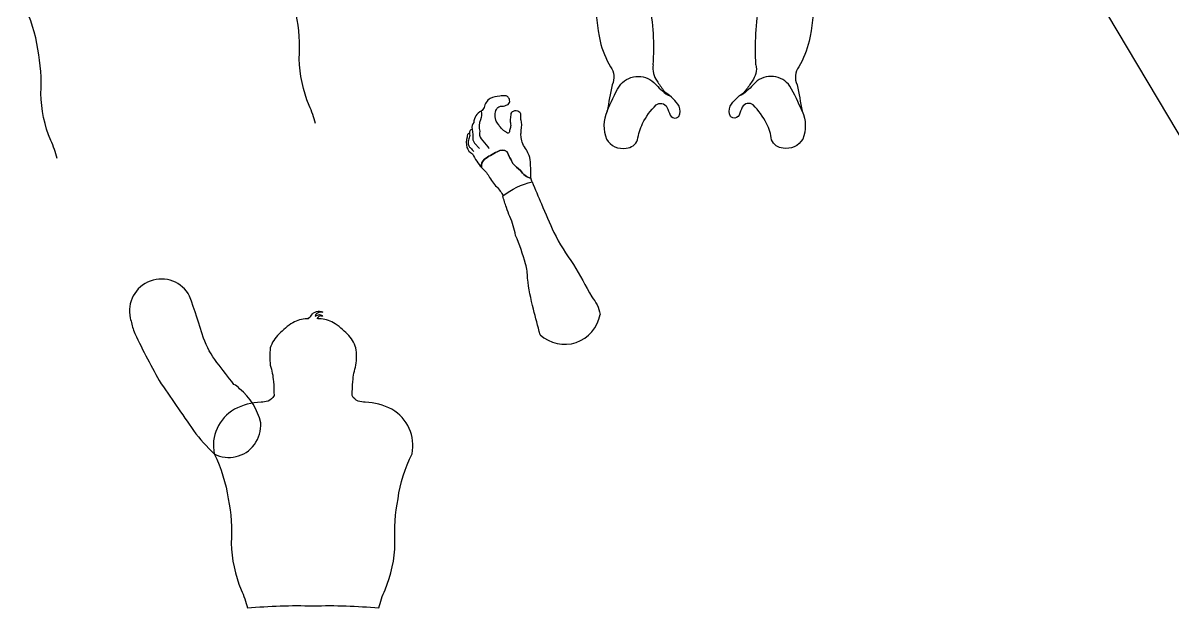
# Model space of a CAD drawing. Header units: millimetres. Extents: x -457882 to 172779, y -113677 to 174411.
# Drawn here: x -93723 to 9580, y -41313 to 11216 of the extents above; entities that cross this region are included whole.
import ezdxf

# ---------------------------------------------------------------- set-up
doc = ezdxf.new("R2010")
doc.units = ezdxf.units.MM
picture_1 = doc.add_image_def('image1.png', size_in_pixel=(900, 1192))

msp = doc.modelspace()

# ---------------------------------------------------------------- linework, layer by layer
at = {"color": 5}
for points in [[(-67431, 2182, 0.0522731), (-67994, 3806, -0.0938334), (-68880, 8012, 0.061863), (-69152, 11996, 0.0787665), (-70417, 16014, -0.3223682), (-68604, 20026, -0.1051615), (-66205, 20664, 0.0693205), (-65576, 20765, 0.2031393), (-65039, 21258, 0.2031393)], [(-38380, 19738, 0.0251543), (-40845, 18289, 0.1258331), (-42950, 15926, 0.2299314), (-43024, 13333), (-43024, 13333, -0.0966016), (-42282, 13384, 0.0402886), (-41840, 9572, 0.077089), (-40898, 7287, -0.2660274), (-40750, 5665, 0.0088739), (-41200, 3300, 0.2078724), (-41255, 786, 0.3162771), (-39487, -22, 0.2953473), (-38466, 725, -0.0811682), (-38012, 2198, -0.0824577), (-36810, 3855, -0.4608228), (-35824, 3665, -0.0297736), (-35549, 2940, 0.3707314), (-34984, 2710, 0.1162204), (-34755, 2829, 0.2069011), (-34739, 3744, 0.1096397), (-35934, 4950, -0.0876428)], [(-26501, 19738, -0.0251543), (-24036, 18289, -0.1258331), (-21931, 15926, -0.2299314), (-21857, 13333), (-21857, 13333, 0.0966016), (-22599, 13384, -0.0402886), (-23041, 9572, -0.077089), (-23983, 7287, 0.2660274), (-24131, 5665, -0.0088739), (-23681, 3300, -0.2078724), (-23626, 786, -0.3162771), (-25394, -22, -0.2953473), (-26416, 725, 0.0811682), (-26870, 2198, 0.0824577), (-28071, 3855, 0.4608228), (-29057, 3665, 0.0297736), (-29332, 2940, -0.3707314), (-29897, 2710, -0.1162204), (-30126, 2829, -0.2069011), (-30142, 3744, -0.1096397), (-28947, 4950, 0.0876428)], [(-90663, -956, 0.0522731), (-91226, 668, -0.0938334), (-92112, 4874, 0.061863), (-92384, 8857, 0.0787665), (-93648, 12875, -0.3223682), (-91836, 16887, -0.1051615), (-89436, 17526, 0.0693205), (-88808, 17626, 0.2031393), (-88271, 18120, 0.2031393)], [(-37056, 7462), (-37056, 7462, 0.0599404), (-37380, 13051, -0.1629033), (-36394, 12740, -0.1119172), (-34578, 14094)], [(-27825, 7462), (-27825, 7462, -0.0599404), (-27502, 13051, 0.1629033), (-28487, 12740, 0.1119172), (-30304, 14094)], [(-37056, 7462, 0.1202326), (-37033, 6691, 0.0914408), (-36719, 6003, 0.0263), (-36124, 5165, 0.0364488), (-35934, 4950, -2.5527969)], [(-27825, 7462, -0.1202326), (-27848, 6691, -0.0914408), (-28162, 6003, -0.0263), (-28757, 5165, -0.0364488), (-28947, 4950, 2.5527969)], [(-41200, 3300, -0.0329623), (-40108, 5558, -0.4530463), (-37005, 5870, 0.0087286), (-36535, 5380, 0.0113288), (-35925, 4860, 0.0539097), (-35727, 4724, 0.0107593), (-35550, 4668, 0.0107593)], [(-23681, 3300, 0.0329623), (-24773, 5558, 0.4530463), (-27877, 5870, -0.0087286), (-28347, 5380, -0.0113288), (-28957, 4860, -0.0539097), (-29154, 4724, -0.0107593), (-29332, 4668, -0.0107593)], [(-52519, 3306, -0.1536984), (-52596, 2528, 0.177328), (-52651, 1494, 0.2361351), (-52519, 801, 0.0028813), (-51922, 94, 0.0998074), (-51815, -57, -5.2785667)], [(-53593, 1333, -0.1621793), (-53595, 912, 0.0565608), (-53704, 496, 0.1396433), (-53653, 198, 0.0485083), (-53471, -25, -0.0596994), (-53204, -335, 2.9586664)], [(-47939, -3044, 0.015845), (-47105, -5031, 0.0092464), (-45995, -7594, 0.0388567), (-44226, -10463, -0.0040404), (-42590, -13365, -0.1362033), (-41839, -14946)], [(-47235, -16771, 0.0018351), (-47835, -14480, -0.0357734), (-48353, -11698, 0.0622451), (-48534, -10421, 0.0278197), (-49430, -7850, 0.0512602), (-49950, -6172, -0.0266558), (-50258, -5336, -0.0194415), (-50586, -4311)], [(-68094, -15333, 0.0052778), (-68198, -15340, 0.1159452), (-69463, -15697, 0.057497), (-70727, -16725, 0.1239777), (-71490, -17963, 0.0545764), (-71490, -19498, -0.053147), (-71204, -20975, -0.0160803), (-71154, -22237, -0.2031393), (-71691, -22730, -0.0693205), (-72320, -22831, 0.1051615), (-74719, -23469, 0.3223682), (-76531, -27481, -0.0787665), (-75267, -31499, -0.061863), (-74995, -35483, 0.0938334), (-74109, -39689, -0.0522731), (-73546, -41313, -0.0319628), (-67637, -41122, -0.0319628), (-61729, -41313, -0.0522731), (-61166, -39689, 0.0938334), (-60280, -35483, -0.061863), (-60007, -31499, -0.0787665), (-58743, -27481, 0.3223682), (-60555, -23469, 0.1051615), (-62955, -22831, -0.0693205), (-63584, -22730, -0.2031393), (-64121, -22237, -0.0160803), (-64070, -20975, -0.053147), (-63784, -19498, 0.0545764), (-63784, -17963, 0.1239777), (-64548, -16725, 0.057497), (-65812, -15697, 0.1159452), (-67077, -15340, 0.0099336), (-67273, -15328, 0.0099336)], [(-68094, -15333, 0.0532154), (-67786, -15026, -0.3886537), (-66775, -14738, 0.0907338), (-67137, -14780, 0.256772), (-67457, -15099, 0.0546058), (-67165, -14998, -0.4380662), (-66785, -15127, 0.2875351), (-67132, -15143, 0.1322594), (-67273, -15328, 0.1322594)]]:
    msp.add_lwpolyline(points, format="xyb", dxfattribs=at)
for points in [[(-48462, -176, -0.0639694), (-48776, 375, -0.0703221), (-48937, 927, -0.0436897), (-48949, 1361, 0.0076147), (-48899, 1892, 0.0946747), (-48910, 2352, -0.0023091), (-48960, 2554, -0.0905524), (-48974, 2725, 0.0032786), (-48961, 2934, 0.2551018), (-49041, 3167, 0.023169), (-49247, 3288, 0.1223076), (-49520, 3323, 0.1769189), (-49793, 3192, 0.1300055), (-49874, 2954, 0.0319955), (-49918, 2442, 0.0771848), (-49904, 2249, -0.062052), (-49878, 2023, -0.041717), (-49942, 1668, 0.0076932), (-49995, 1433, -0.4871497), (-50163, 1338, -0.0638205), (-50310, 1434, 0.0073205), (-50528, 1576, -0.0277966), (-50804, 1860, 0.0346833), (-51005, 2128, -0.1162974), (-51203, 2500, -0.0803727), (-51268, 3090, -0.15762), (-51087, 3573, -0.1755217), (-50779, 3734, 0.0750632), (-50278, 3829, 0.0650179), (-50107, 3912, 0.2904389), (-49970, 4275, 0.0918663), (-50105, 4559, 0.2893305), (-50352, 4680, 0.0063961), (-50856, 4659, 0.07217), (-51725, 4444, 0.1834171), (-52275, 3630, -0.1765514), (-52519, 3306, 0.2871932), (-53195, 2274, 0.262047), (-53353, 1692, 0.3206659), (-53593, 1333, 0.4059363), (-53787, 979, 0.1240446), (-53827, 51, 0.1708348), (-53323, -526, 0.0458484), (-52921, -1188, 0.0285844), (-52504, -1765, -0.2523306), (-52216, -1003, -0.03848), (-51700, -681, -0.0388374), (-51083, -339, -0.3233707), (-50185, -359, 0.0162846), (-49681, -1411, -0.0028296), (-49006, -2040, 0.1697019), (-48050, -2737, -0.0124569), (-48057, -2691, -0.0540602), (-48066, -2115, 0.008424), (-48090, -1440, 0.1037309), (-48220, -687, 0.0214364)], [(-49681, -1411, -0.0162846), (-50185, -359, 0.3233707), (-51083, -339, 0.0388374), (-51700, -681, 0.03848), (-52216, -1003, 0.2523306), (-52504, -1765, -0.0892556), (-51846, -2527, 0.0686791), (-51127, -3501, -0.0819391), (-50568, -4301, -0.103119), (-47939, -3044, -0.0888054), (-48050, -2737, -0.1697019), (-49006, -2040, 0.0028296)], [(-77488, -17075, 0.0089644), (-78740, -13306, 0.8737881), (-84085, -15279, -0.0068088), (-83795, -16375, 0.01901), (-81479, -20893, 0.0011597), (-78389, -25380, 0.0414972), (-76531, -27481, 0.3646656), (-72917, -26642, 0.1699294), (-72353, -24687, 0.1721894), (-74248, -21642, 0.1277456), (-74770, -21233, -0.0010641), (-76280, -19254, -0.0812566)]]:
    msp.add_lwpolyline(points, format="xyb", close=True, dxfattribs=at)
msp.add_lwpolyline([(-53353, 1692), (-53281, 1192), (-53294, 739), (-53143, 423), (-52679, -67)], dxfattribs=at)
msp.add_arc((-45030, -14399), 3238, 227.09533, 350.26358, dxfattribs=at)

# ---------------------------------------------------------------- pictures from other files: only their frames are drawn
image = msp.add_image(picture_1, insert=(21642, -18024), size_in_units=(66549, 88140), rotation=30.74281)
image.dxf.flags = 7

doc.saveas('drawing.dxf')
